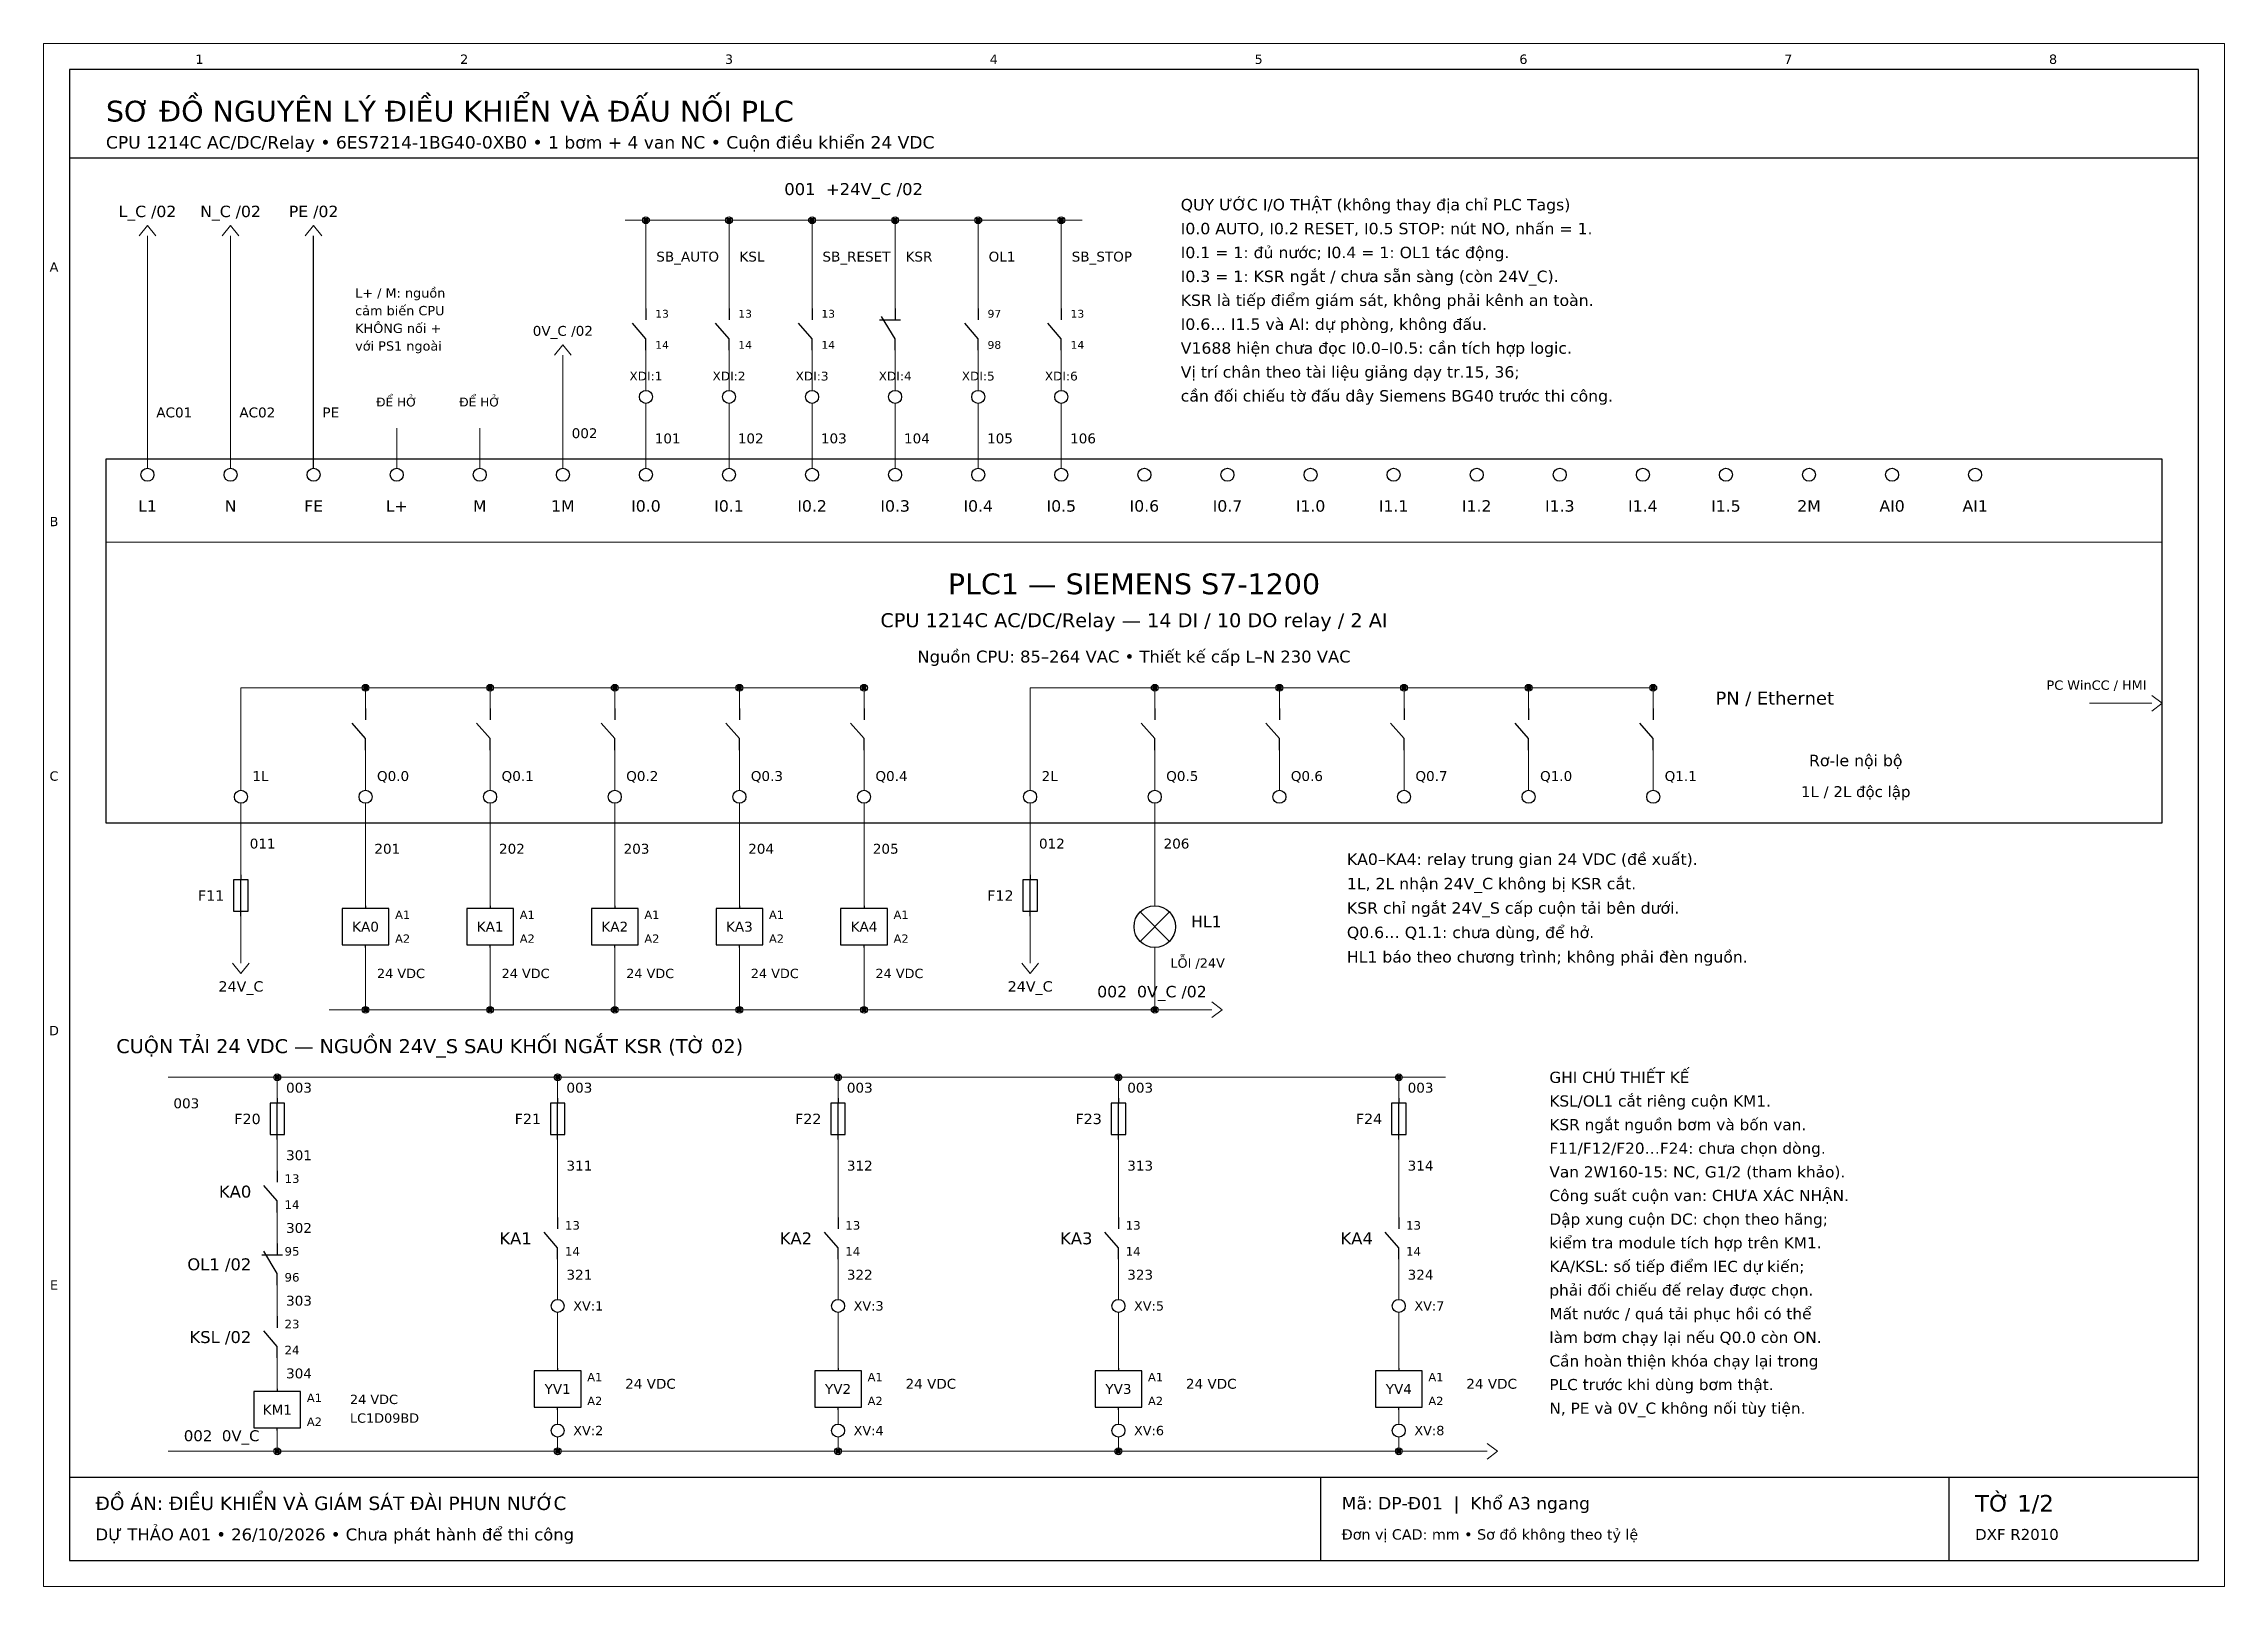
# Paper-space layout 'A3_NGANG' of a CAD drawing. Header units: millimetres. Extents: x 0 to 420, y 0 to 297.
# The model-space entities are those that its viewports show. They can reach past a viewport. Long polylines and large blocks are cut down to what shows.
import ezdxf
from ezdxf.enums import TextEntityAlignment as Align

# ---------------------------------------------------------------- set-up
doc = ezdxf.new("R2010")
doc.units = ezdxf.units.MM
for name, color, linetype, lineweight in [('CHU', 7, 'Continuous', 13), ('DAY_DIEU_KHIEN', 7, 'Continuous', 18), ('DIEM_NOI', 7, 'Continuous', 25), ('KHUNG', 7, 'Continuous', 25), ('NET_PHU', 8, 'Continuous', 13), ('PE', 3, 'Continuous', 25), ('THIET_BI', 7, 'Continuous', 25)]:
    doc.layers.add(name, color=color, linetype=linetype, lineweight=lineweight)
doc.layers.add('VIEWPORT_KHONG_IN', color=7, linetype='Continuous', plot=False)
doc.styles.add('VN', font='DejaVuSans.ttf')

# ---------------------------------------------------------------- blocks, each defined once
blk = doc.blocks.new('IEC_NO')
for p, q in [((0, -1.8), (-2.6, 1.2)), ((0, 4), (0, 1.8)), ((0, -4), (0, -1.8))]:
    blk.add_line(p, q)
blk = doc.blocks.new('IEC_NC')
for p, q in [((-3, 1.8), (1, 1.8)), ((0, -1.8), (-2.6, 2.5)), ((0, 4), (0, 1.8)), ((0, -4), (0, -1.8))]:
    blk.add_line(p, q)
blk = doc.blocks.new('IEC_FUSE')
for p, q in [((1.4, 3), (-1.4, 3)), ((-1.4, 3), (-1.4, -3)), ((0, 4), (0, 3)), ((0, -3), (0, 3)), ((1.4, -3), (1.4, 3)), ((-1.4, -3), (1.4, -3)), ((0, -4), (0, -3))]:
    blk.add_line(p, q)
blk = doc.blocks.new('IEC_COIL')
for p, q in [((4.5, 3.5), (-4.5, 3.5)), ((-4.5, 3.5), (-4.5, -3.5)), ((0, 4), (0, 3.5)), ((4.5, -3.5), (4.5, 3.5)), ((-4.5, -3.5), (4.5, -3.5)), ((0, -4), (0, -3.5))]:
    blk.add_line(p, q)
blk = doc.blocks.new('IEC_LAMP')
for p, q in [((-2.83, -2.83), (2.83, 2.83)), ((-2.83, 2.83), (2.83, -2.83))]:
    blk.add_line(p, q)
blk.add_circle((0, 0), 4)

msp = doc.modelspace()

# ---------------------------------------------------------------- linework, layer by layer
at = {"layer": 'DAY_DIEU_KHIEN'}
for p, q in [((18.4, 260), (20, 262)), ((20, 262), (21.6, 260)), ((34.4, 260), (36, 262)), ((36, 262), (37.6, 260)), ((50.4, 260), (52, 262)), ((52, 262), (53.6, 260)), ((112, 263), (200, 263)), ((116, 263), (116, 246)), ((132, 263), (132, 246)), ((148, 263), (148, 246)), ((164, 263), (164, 246)), ((180, 263), (180, 246)), ((196, 263), (196, 246)), ((20, 215.25), (20, 260)), ((36, 215.25), (36, 260)), ((98.4, 237), (100, 239)), ((100, 239), (101.6, 237)), ((100, 215.25), (100, 237)), ((116, 238), (116, 230.25)), ((132, 238), (132, 230.25)), ((148, 238), (148, 230.25)), ((164, 238), (164, 230.25)), ((180, 238), (180, 230.25)), ((196, 238), (196, 230.25)), ((116, 227.75), (116, 215.25)), ((132, 227.75), (132, 215.25)), ((148, 227.75), (148, 215.25)), ((164, 227.75), (164, 215.25)), ((180, 227.75), (180, 215.25)), ((196, 227.75), (196, 215.25)), ((68, 215.25), (68, 223)), ((84, 215.25), (84, 223)), ((38, 153.25), (38, 173)), ((38, 173), (158, 173)), ((62, 173), (62, 169)), ((86, 173), (86, 169)), ((110, 173), (110, 169)), ((134, 173), (134, 169)), ((158, 173), (158, 169)), ((190, 153.25), (190, 173)), ((190, 173), (310, 173)), ((214, 173), (214, 169)), ((238, 173), (238, 169)), ((262, 173), (262, 169)), ((286, 173), (286, 169)), ((310, 173), (310, 169)), ((394, 170), (406, 170)), ((408, 170), (406, 171.5)), ((406, 168.5), (408, 170)), ((62, 161), (62, 153.25)), ((86, 161), (86, 153.25)), ((110, 161), (110, 153.25)), ((134, 161), (134, 153.25)), ((158, 161), (158, 153.25)), ((214, 161), (214, 153.25)), ((238, 161), (238, 153.25)), ((262, 161), (262, 153.25)), ((286, 161), (286, 153.25)), ((310, 161), (310, 153.25)), ((38, 150.75), (38, 137)), ((62, 150.75), (62, 131)), ((86, 150.75), (86, 131)), ((110, 150.75), (110, 131)), ((134, 150.75), (134, 131)), ((158, 150.75), (158, 131)), ((190, 150.75), (190, 137)), ((214, 150.75), (214, 131)), ((38, 129), (38, 120)), ((190, 129), (190, 120)), ((62, 123), (62, 111)), ((86, 123), (86, 111)), ((110, 123), (110, 111)), ((134, 123), (134, 111)), ((158, 123), (158, 111)), ((214, 123), (214, 111)), ((36.4, 120), (38, 118)), ((38, 118), (39.6, 120)), ((188.4, 120), (190, 118)), ((190, 118), (191.6, 120)), ((55, 111), (225, 111)), ((227, 111), (225, 112.5)), ((225, 109.5), (227, 111)), ((24, 98), (270, 98)), ((45, 98), (45, 94)), ((99, 98), (99, 94)), ((153, 98), (153, 94)), ((207, 98), (207, 94)), ((261, 98), (261, 94)), ((45, 86), (45, 80)), ((99, 86), (99, 71)), ((153, 86), (153, 71)), ((207, 86), (207, 71)), ((261, 86), (261, 71)), ((45, 72), (45, 66)), ((99, 63), (99, 55.25)), ((153, 63), (153, 55.25)), ((207, 63), (207, 55.25)), ((261, 63), (261, 55.25)), ((45, 58), (45, 52)), ((99, 52.75), (99, 42)), ((153, 52.75), (153, 42)), ((207, 52.75), (207, 42)), ((261, 52.75), (261, 42)), ((45, 44), (45, 38)), ((99, 34), (99, 31.25)), ((153, 34), (153, 31.25)), ((207, 34), (207, 31.25)), ((261, 34), (261, 31.25)), ((45, 30), (45, 26)), ((24, 26), (278, 26)), ((99, 28.75), (99, 26)), ((153, 28.75), (153, 26)), ((207, 28.75), (207, 26)), ((261, 28.75), (261, 26)), ((280, 26), (278, 27.5)), ((278, 24.5), (280, 26))]:
    msp.add_line(p, q, dxfattribs=at)
at = {"layer": 'DIEM_NOI'}
for centre in [(116, 263), (132, 263), (148, 263), (164, 263), (180, 263), (196, 263), (62, 173), (86, 173), (110, 173), (134, 173), (158, 173), (214, 173), (238, 173), (262, 173), (286, 173), (310, 173), (62, 111), (86, 111), (110, 111), (134, 111), (158, 111), (214, 111), (45, 98), (99, 98), (153, 98), (207, 98), (261, 98), (45, 26), (99, 26), (153, 26), (207, 26), (261, 26)]:
    msp.add_circle(centre, 0.65, dxfattribs=at)
for points in [[(115.55, 262.55), (116.45, 262.55), (115.55, 263.45), (116.45, 263.45)], [(131.55, 262.55), (132.45, 262.55), (131.55, 263.45), (132.45, 263.45)], [(147.55, 262.55), (148.45, 262.55), (147.55, 263.45), (148.45, 263.45)], [(163.55, 262.55), (164.45, 262.55), (163.55, 263.45), (164.45, 263.45)], [(179.55, 262.55), (180.45, 262.55), (179.55, 263.45), (180.45, 263.45)], [(195.55, 262.55), (196.45, 262.55), (195.55, 263.45), (196.45, 263.45)], [(61.55, 172.55), (62.45, 172.55), (61.55, 173.45), (62.45, 173.45)], [(85.55, 172.55), (86.45, 172.55), (85.55, 173.45), (86.45, 173.45)], [(109.55, 172.55), (110.45, 172.55), (109.55, 173.45), (110.45, 173.45)], [(133.55, 172.55), (134.45, 172.55), (133.55, 173.45), (134.45, 173.45)], [(157.55, 172.55), (158.45, 172.55), (157.55, 173.45), (158.45, 173.45)], [(213.55, 172.55), (214.45, 172.55), (213.55, 173.45), (214.45, 173.45)], [(237.55, 172.55), (238.45, 172.55), (237.55, 173.45), (238.45, 173.45)], [(261.55, 172.55), (262.45, 172.55), (261.55, 173.45), (262.45, 173.45)], [(285.55, 172.55), (286.45, 172.55), (285.55, 173.45), (286.45, 173.45)], [(309.55, 172.55), (310.45, 172.55), (309.55, 173.45), (310.45, 173.45)], [(61.55, 110.55), (62.45, 110.55), (61.55, 111.45), (62.45, 111.45)], [(85.55, 110.55), (86.45, 110.55), (85.55, 111.45), (86.45, 111.45)], [(109.55, 110.55), (110.45, 110.55), (109.55, 111.45), (110.45, 111.45)], [(133.55, 110.55), (134.45, 110.55), (133.55, 111.45), (134.45, 111.45)], [(157.55, 110.55), (158.45, 110.55), (157.55, 111.45), (158.45, 111.45)], [(213.55, 110.55), (214.45, 110.55), (213.55, 111.45), (214.45, 111.45)], [(44.55, 97.55), (45.45, 97.55), (44.55, 98.45), (45.45, 98.45)], [(98.55, 97.55), (99.45, 97.55), (98.55, 98.45), (99.45, 98.45)], [(152.55, 97.55), (153.45, 97.55), (152.55, 98.45), (153.45, 98.45)], [(206.55, 97.55), (207.45, 97.55), (206.55, 98.45), (207.45, 98.45)], [(260.55, 97.55), (261.45, 97.55), (260.55, 98.45), (261.45, 98.45)], [(44.55, 25.55), (45.45, 25.55), (44.55, 26.45), (45.45, 26.45)], [(98.55, 25.55), (99.45, 25.55), (98.55, 26.45), (99.45, 26.45)], [(152.55, 25.55), (153.45, 25.55), (152.55, 26.45), (153.45, 26.45)], [(206.55, 25.55), (207.45, 25.55), (206.55, 26.45), (207.45, 26.45)], [(260.55, 25.55), (261.45, 25.55), (260.55, 26.45), (261.45, 26.45)]]:
    msp.add_solid(points, dxfattribs=at)
at = {"layer": 'KHUNG'}
for p, q in [((415, 292), (5, 292)), ((5, 292), (5, 5)), ((415, 5), (415, 292)), ((5, 275), (415, 275)), ((5, 21), (415, 21)), ((246, 5), (246, 21)), ((367, 5), (367, 21)), ((5, 5), (415, 5))]:
    msp.add_line(p, q, dxfattribs=at)
at = {"layer": 'NET_PHU'}
msp.add_line((12, 201), (408, 201), dxfattribs=at)
at = {"layer": 'PE'}
msp.add_line((52, 215.25), (52, 260), dxfattribs=at)
at = {"layer": 'THIET_BI'}
for p, q in [((408, 217), (12, 217)), ((12, 217), (12, 147)), ((408, 147), (408, 217)), ((12, 147), (408, 147))]:
    msp.add_line(p, q, dxfattribs=at)
for centre in [(116, 229), (132, 229), (148, 229), (164, 229), (180, 229), (196, 229), (20, 214), (36, 214), (52, 214), (68, 214), (84, 214), (100, 214), (116, 214), (132, 214), (148, 214), (164, 214), (180, 214), (196, 214), (212, 214), (228, 214), (244, 214), (260, 214), (276, 214), (292, 214), (308, 214), (324, 214), (340, 214), (356, 214), (372, 214), (38, 152), (62, 152), (86, 152), (110, 152), (134, 152), (158, 152), (190, 152), (214, 152), (238, 152), (262, 152), (286, 152), (310, 152), (99, 54), (153, 54), (207, 54), (261, 54), (99, 30), (153, 30), (207, 30), (261, 30)]:
    msp.add_circle(centre, 1.25, dxfattribs=at)

# ---------------------------------------------------------------- block references
for name, p in [('IEC_NO', (116, 242)), ('IEC_NO', (132, 242)), ('IEC_NO', (148, 242)), ('IEC_NC', (164, 242)), ('IEC_NO', (180, 242)), ('IEC_NO', (196, 242)), ('IEC_NO', (62, 165)), ('IEC_NO', (86, 165)), ('IEC_NO', (110, 165)), ('IEC_NO', (134, 165)), ('IEC_NO', (158, 165)), ('IEC_NO', (214, 165)), ('IEC_NO', (238, 165)), ('IEC_NO', (262, 165)), ('IEC_NO', (286, 165)), ('IEC_NO', (310, 165)), ('IEC_FUSE', (38, 133)), ('IEC_FUSE', (190, 133)), ('IEC_COIL', (62, 127)), ('IEC_COIL', (86, 127)), ('IEC_COIL', (110, 127)), ('IEC_COIL', (134, 127)), ('IEC_COIL', (158, 127)), ('IEC_LAMP', (214, 127)), ('IEC_FUSE', (45, 90)), ('IEC_FUSE', (99, 90)), ('IEC_FUSE', (153, 90)), ('IEC_FUSE', (207, 90)), ('IEC_FUSE', (261, 90)), ('IEC_NO', (45, 76)), ('IEC_NO', (99, 67)), ('IEC_NO', (153, 67)), ('IEC_NO', (207, 67)), ('IEC_NO', (261, 67)), ('IEC_NC', (45, 62)), ('IEC_NO', (45, 48)), ('IEC_COIL', (99, 38)), ('IEC_COIL', (153, 38)), ('IEC_COIL', (207, 38)), ('IEC_COIL', (261, 38)), ('IEC_COIL', (45, 34))]:
    msp.add_blockref(name, p, dxfattribs=at)

# ---------------------------------------------------------------- texts
at = {"layer": 'CHU', "style": 'VN'}
for s, height, p in [('1', 1.8, (30, 294)), ('2', 1.8, (81, 294)), ('3', 1.8, (132, 294)), ('4', 1.8, (183, 294)), ('5', 1.8, (234, 294)), ('6', 1.8, (285, 294)), ('7', 1.8, (336, 294)), ('8', 1.8, (387, 294)), ('001  +24V_C /02', 2.3, (156, 269)), ('L_C /02', 2.2, (20, 264.7)), ('N_C /02', 2.2, (36, 264.7)), ('PE /02', 2.2, (52, 264.7)), ('A', 1.8, (2, 254)), ('0V_C /02', 1.9, (100, 241.7)), ('XDI:1', 1.7, (116, 233)), ('XDI:2', 1.7, (132, 233)), ('XDI:3', 1.7, (148, 233)), ('XDI:4', 1.7, (164, 233)), ('XDI:5', 1.7, (180, 233)), ('XDI:6', 1.7, (196, 233)), ('ĐỂ HỞ', 1.7, (68, 228)), ('ĐỂ HỞ', 1.7, (84, 228)), ('B', 1.8, (2, 205)), ('L1', 2.2, (20, 208)), ('N', 2.2, (36, 208)), ('FE', 2.2, (52, 208)), ('L+', 2.2, (68, 208)), ('M', 2.2, (84, 208)), ('1M', 2.2, (100, 208)), ('I0.0', 2.2, (116, 208)), ('I0.1', 2.2, (132, 208)), ('I0.2', 2.2, (148, 208)), ('I0.3', 2.2, (164, 208)), ('I0.4', 2.2, (180, 208)), ('I0.5', 2.2, (196, 208)), ('I0.6', 2.2, (212, 208)), ('I0.7', 2.2, (228, 208)), ('I1.0', 2.2, (244, 208)), ('I1.1', 2.2, (260, 208)), ('I1.2', 2.2, (276, 208)), ('I1.3', 2.2, (292, 208)), ('I1.4', 2.2, (308, 208)), ('I1.5', 2.2, (324, 208)), ('2M', 2.2, (340, 208)), ('AI0', 2.2, (356, 208)), ('AI1', 2.2, (372, 208)), ('PLC1 — SIEMENS S7-1200', 4, (210, 193)), ('CPU 1214C AC/DC/Relay — 14 DI / 10 DO relay / 2 AI', 2.7, (210, 186)), ('Nguồn CPU: 85–264 VAC • Thiết kế cấp L–N 230 VAC', 2.3, (210, 179)), ('Rơ-le nội bộ', 2.2, (349, 159)), ('C', 1.8, (2, 156)), ('1L / 2L độc lập', 2.1, (349, 153)), ('KA0', 1.9, (62, 127)), ('KA1', 1.9, (86, 127)), ('KA2', 1.9, (110, 127)), ('KA3', 1.9, (134, 127)), ('KA4', 1.9, (158, 127)), ('24V_C', 2, (38, 115.5)), ('24V_C', 2, (190, 115.5)), ('D', 1.8, (2, 107)), ('E', 1.8, (2, 58)), ('YV1', 1.9, (99, 38)), ('YV2', 1.9, (153, 38)), ('YV3', 1.9, (207, 38)), ('YV4', 1.9, (261, 38)), ('KM1', 1.9, (45, 34))]:
    msp.add_text(s, height=height, dxfattribs=at).set_placement(p, align=Align.MIDDLE_CENTER)
for s, height, p in [('SƠ ĐỒ NGUYÊN LÝ ĐIỀU KHIỂN VÀ ĐẤU NỐI PLC', 4, (12, 284)), ('CPU 1214C AC/DC/Relay • 6ES7214-1BG40-0XB0 • 1 bơm + 4 van NC • Cuộn điều khiển 24 VDC', 2.4, (12, 278)), ('QUY ƯỚC I/O THẬT (không thay địa chỉ PLC Tags)', 2.2, (219, 266)), ('I0.0 AUTO, I0.2 RESET, I0.5 STOP: nút NO, nhấn = 1.', 2.2, (219, 261.4)), ('SB_AUTO', 1.9, (118, 256)), ('KSL', 1.9, (134, 256)), ('SB_RESET', 1.9, (150, 256)), ('KSR', 1.9, (166, 256)), ('OL1', 1.9, (182, 256)), ('SB_STOP', 1.9, (198, 256)), ('I0.1 = 1: đủ nước; I0.4 = 1: OL1 tác động.', 2.2, (219, 256.8)), ('I0.3 = 1: KSR ngắt / chưa sẵn sàng (còn 24V_C).', 2.2, (219, 252.2)), ('L+ / M: nguồn', 1.8, (60, 249)), ('KSR là tiếp điểm giám sát, không phải kênh an toàn.', 2.2, (219, 247.6)), ('cảm biến CPU', 1.8, (60, 245.6)), ('13', 1.5, (117.8, 245)), ('13', 1.5, (133.8, 245)), ('13', 1.5, (149.8, 245)), ('97', 1.5, (181.8, 245)), ('13', 1.5, (197.8, 245)), ('I0.6… I1.5 và AI: dự phòng, không đấu.', 2.2, (219, 243)), ('với PS1 ngoài', 1.8, (60, 238.8)), ('KHÔNG nối +', 1.8, (60, 242.2)), ('14', 1.5, (117.8, 239)), ('14', 1.5, (133.8, 239)), ('14', 1.5, (149.8, 239)), ('98', 1.5, (181.8, 239)), ('14', 1.5, (197.8, 239)), ('V1688 hiện chưa đọc I0.0–I0.5: cần tích hợp logic.', 2.2, (219, 238.4)), ('Vị trí chân theo tài liệu giảng dạy tr.15, 36;', 2.2, (219, 233.8)), ('AC01', 1.9, (21.7, 226)), ('AC02', 1.9, (37.7, 226)), ('PE', 1.9, (53.7, 226)), ('cần đối chiếu tờ đấu dây Siemens BG40 trước thi công.', 2.2, (219, 229.2)), ('002', 1.9, (101.7, 222)), ('101', 1.9, (117.7, 221)), ('102', 1.9, (133.7, 221)), ('103', 1.9, (149.7, 221)), ('104', 1.9, (165.7, 221)), ('105', 1.9, (181.7, 221)), ('106', 1.9, (197.7, 221)), ('PN / Ethernet', 2.5, (322, 171)), ('1L', 1.9, (40.2, 156)), ('Q0.0', 1.9, (64.2, 156)), ('Q0.1', 1.9, (88.2, 156)), ('Q0.2', 1.9, (112.2, 156)), ('Q0.3', 1.9, (136.2, 156)), ('Q0.4', 1.9, (160.2, 156)), ('2L', 1.9, (192.2, 156)), ('Q0.5', 1.9, (216.2, 156)), ('Q0.6', 1.9, (240.2, 156)), ('Q0.7', 1.9, (264.2, 156)), ('Q1.0', 1.9, (288.2, 156)), ('Q1.1', 1.9, (312.2, 156)), ('011', 1.9, (39.7, 143)), ('201', 1.9, (63.7, 142)), ('202', 1.9, (87.7, 142)), ('203', 1.9, (111.7, 142)), ('204', 1.9, (135.7, 142)), ('205', 1.9, (159.7, 142)), ('012', 1.9, (191.7, 143)), ('206', 1.9, (215.7, 143)), ('KA0–KA4: relay trung gian 24 VDC (đề xuất).', 2.2, (251, 140)), ('1L, 2L nhận 24V_C không bị KSR cắt.', 2.2, (251, 135.3)), ('KSR chỉ ngắt 24V_S cấp cuộn tải bên dưới.', 2.2, (251, 130.6)), ('A1', 1.6, (67.7, 129.3)), ('A1', 1.6, (91.7, 129.3)), ('A1', 1.6, (115.7, 129.3)), ('A1', 1.6, (139.7, 129.3)), ('A1', 1.6, (163.7, 129.3)), ('HL1', 2.2, (221, 128)), ('Q0.6… Q1.1: chưa dùng, để hở.', 2.2, (251, 125.9)), ('A2', 1.6, (67.7, 124.7)), ('A2', 1.6, (91.7, 124.7)), ('A2', 1.6, (115.7, 124.7)), ('A2', 1.6, (139.7, 124.7)), ('A2', 1.6, (163.7, 124.7)), ('HL1 báo theo chương trình; không phải đèn nguồn.', 2.2, (251, 121.2)), ('24 VDC', 1.8, (64.2, 118)), ('24 VDC', 1.8, (88.2, 118)), ('24 VDC', 1.8, (112.2, 118)), ('24 VDC', 1.8, (136.2, 118)), ('24 VDC', 1.8, (160.2, 118)), ('LỖI /24V', 1.8, (217, 120)), ('CUỘN TẢI 24 VDC — NGUỒN 24V_S SAU KHỐI NGẮT KSR (TỜ 02)', 2.7, (14, 104)), ('003', 1.9, (46.7, 96)), ('003', 1.9, (100.7, 96)), ('003', 1.9, (154.7, 96)), ('003', 1.9, (208.7, 96)), ('003', 1.9, (262.7, 96)), ('GHI CHÚ THIẾT KẾ', 2.15, (290, 98)), ('003', 1.9, (25, 93)), ('KSL/OL1 cắt riêng cuộn KM1.', 2.15, (290, 93.45)), ('KSR ngắt nguồn bơm và bốn van.', 2.15, (290, 88.9)), ('F11/F12/F20…F24: chưa chọn dòng.', 2.15, (290, 84.35)), ('301', 1.9, (46.7, 83)), ('311', 1.9, (100.7, 81)), ('312', 1.9, (154.7, 81)), ('313', 1.9, (208.7, 81)), ('314', 1.9, (262.7, 81)), ('Van 2W160-15: NC, G1/2 (tham khảo).', 2.15, (290, 79.8)), ('13', 1.65, (46.4, 78.5)), ('Công suất cuộn van: CHƯA XÁC NHẬN.', 2.15, (290, 75.25)), ('14', 1.65, (46.4, 73.5)), ('Dập xung cuộn DC: chọn theo hãng;', 2.15, (290, 70.7)), ('302', 1.9, (46.7, 69)), ('13', 1.65, (100.4, 69.5)), ('13', 1.65, (154.4, 69.5)), ('13', 1.65, (208.4, 69.5)), ('13', 1.65, (262.4, 69.5)), ('kiểm tra module tích hợp trên KM1.', 2.15, (290, 66.15)), ('95', 1.65, (46.4, 64.5)), ('14', 1.65, (100.4, 64.5)), ('14', 1.65, (154.4, 64.5)), ('14', 1.65, (208.4, 64.5)), ('14', 1.65, (262.4, 64.5)), ('KA/KSL: số tiếp điểm IEC dự kiến;', 2.15, (290, 61.6)), ('96', 1.65, (46.4, 59.5)), ('321', 1.9, (100.7, 60)), ('322', 1.9, (154.7, 60)), ('323', 1.9, (208.7, 60)), ('324', 1.9, (262.7, 60)), ('303', 1.9, (46.7, 55)), ('XV:1', 1.8, (102, 54)), ('XV:3', 1.8, (156, 54)), ('XV:5', 1.8, (210, 54)), ('XV:7', 1.8, (264, 54)), ('phải đối chiếu đế relay được chọn.', 2.15, (290, 57.05)), ('23', 1.65, (46.4, 50.5)), ('Mất nước / quá tải phục hồi có thể', 2.15, (290, 52.5)), ('24', 1.65, (46.4, 45.5)), ('làm bơm chạy lại nếu Q0.0 còn ON.', 2.15, (290, 47.95)), ('Cần hoàn thiện khóa chạy lại trong', 2.15, (290, 43.4)), ('304', 1.9, (46.7, 41)), ('A1', 1.6, (104.7, 40.3)), ('24 VDC', 1.9, (112, 39)), ('A1', 1.6, (158.7, 40.3)), ('24 VDC', 1.9, (166, 39)), ('A1', 1.6, (212.7, 40.3)), ('24 VDC', 1.9, (220, 39)), ('A1', 1.6, (266.7, 40.3)), ('24 VDC', 1.9, (274, 39)), ('PLC trước khi dùng bơm thật.', 2.15, (290, 38.85)), ('A1', 1.6, (50.7, 36.3)), ('24 VDC', 1.8, (59, 36)), ('A2', 1.6, (104.7, 35.7)), ('A2', 1.6, (158.7, 35.7)), ('A2', 1.6, (212.7, 35.7)), ('A2', 1.6, (266.7, 35.7)), ('N, PE và 0V_C không nối tùy tiện.', 2.15, (290, 34.3)), ('002  0V_C', 2.1, (27, 29)), ('A2', 1.6, (50.7, 31.7)), ('LC1D09BD', 1.8, (59, 32.4)), ('XV:2', 1.8, (102, 30)), ('XV:4', 1.8, (156, 30)), ('XV:6', 1.8, (210, 30)), ('XV:8', 1.8, (264, 30)), ('ĐỒ ÁN: ĐIỀU KHIỂN VÀ GIÁM SÁT ĐÀI PHUN NƯỚC', 2.6, (10, 16)), ('Mã: DP-Đ01  |  Khổ A3 ngang', 2.4, (250, 16)), ('TỜ 1/2', 3.2, (372, 16)), ('DỰ THẢO A01 • 26/10/2026 • Chưa phát hành để thi công', 2.3, (10, 10)), ('Đơn vị CAD: mm • Sơ đồ không theo tỷ lệ', 2, (250, 10)), ('DXF R2010', 2.1, (372, 10))]:
    msp.add_text(s, height=height, dxfattribs=at).set_placement(p, align=Align.MIDDLE_LEFT)
for s, height, p in [('PC WinCC / HMI', 1.8, (405, 173.5)), ('F11', 2, (34.8, 133)), ('F12', 2, (186.8, 133)), ('002  0V_C /02', 2.2, (224, 114.5)), ('F20', 2, (41.8, 90)), ('F21', 2, (95.8, 90)), ('F22', 2, (149.8, 90)), ('F23', 2, (203.8, 90)), ('F24', 2, (257.8, 90)), ('KA0', 2.3, (40, 76)), ('KA1', 2.3, (94, 67)), ('KA2', 2.3, (148, 67)), ('KA3', 2.3, (202, 67)), ('KA4', 2.3, (256, 67)), ('OL1 /02', 2.3, (40, 62)), ('KSL /02', 2.3, (40, 48))]:
    msp.add_text(s, height=height, dxfattribs=at).set_placement(p, align=Align.MIDDLE_RIGHT)

psp = doc.layouts.new('A3_NGANG')

# ---------------------------------------------------------------- viewports
at = {"layer": 'VIEWPORT_KHONG_IN'}
psp.add_viewport(center=(210, 148.5), size=(420, 297), view_center_point=(210, 148.5), view_height=297, dxfattribs=at)

doc.saveas('drawing.dxf')
